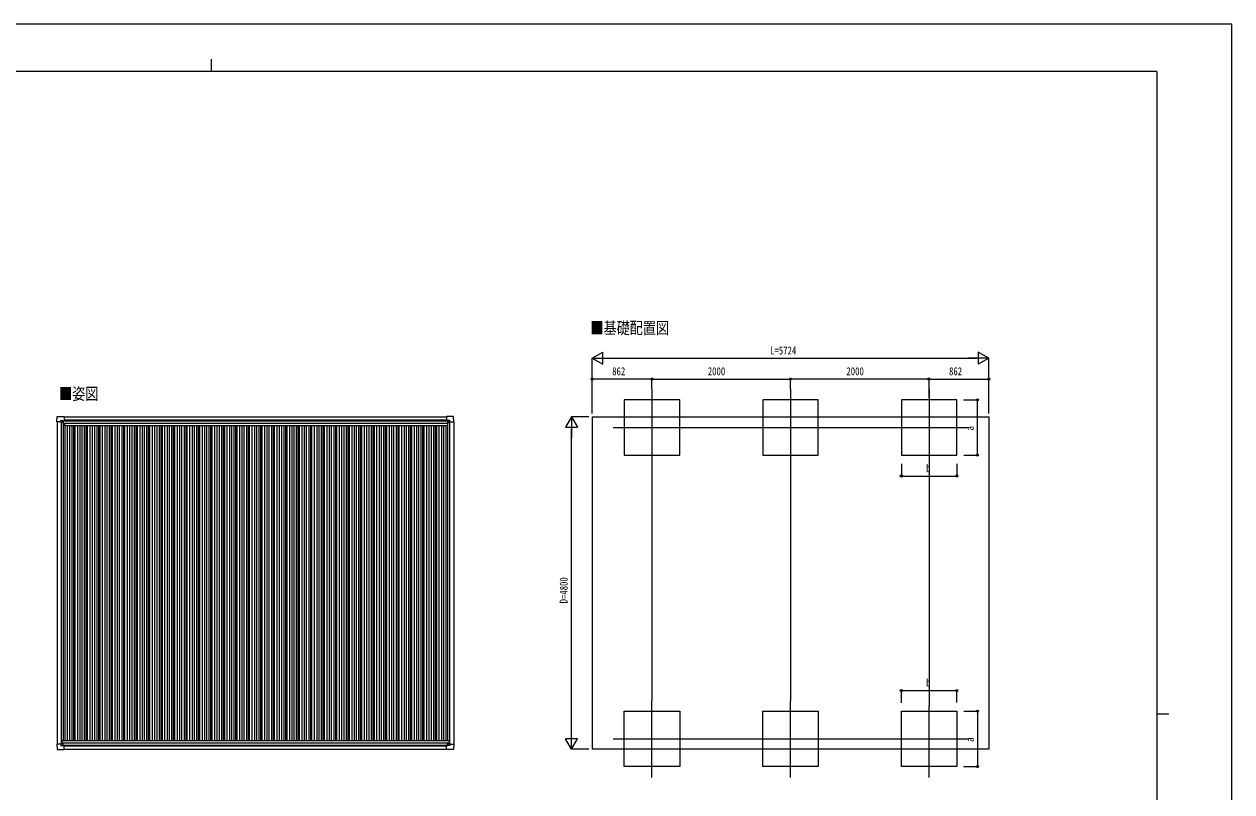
# Model space of a CAD drawing. Units: millimetres, scale not verified. Extents: x -14718 to 14718, y -10395 to 10395.
# Drawn here: x -2716 to 14718, y -689 to 10395 of the extents above; entities that cross this region are included whole.
import ezdxf
from ezdxf.enums import TextEntityAlignment as Align

# ---------------------------------------------------------------- set-up
doc = ezdxf.new("R2010")
doc.units = ezdxf.units.MM
doc.header["$LTSCALE"] = 50
for name, color, linetype in [('0-2_USER1', 3, 'Continuous'), ('0-4_YKK_12', 2, 'Continuous'), ('0-5_YKK_13', 4, 'Continuous'), ('0-6_YKK_A1', 4, 'Continuous'), ('0-7_YKK_D', 6, 'Continuous'), ('0-8_YKK_ZWAK', 7, 'Continuous')]:
    doc.layers.add(name, color=color, linetype=linetype)
doc.styles.add('ＭＳ ゴシック', font='')
doc.styles.get('ＭＳ ゴシック').set_extended_font_data('MS Gothic')

msp = doc.modelspace()

# ---------------------------------------------------------------- linework, layer by layer
at = {"layer": '0-4_YKK_12'}
for p, q in [((6346.67, 5127.47), (6346.67, 4020.81)), ((8346.67, 5127.47), (8346.67, 4020.81)), ((10346.67, 5127.47), (10346.67, 4095.81)), ((5788, 4571.21), (10920.91, 4571.21)), ((6346.67, -480.97), (6346.67, 625.68)), ((8346.67, -480.97), (8346.67, 625.68)), ((10346.67, -480.97), (10346.67, 550.68)), ((5788, 75.29), (10920.91, 75.29))]:
    msp.add_line(p, q, dxfattribs=at)
at = {"layer": '0-5_YKK_13'}
for p, q in [((-2136.38, 4729.04), (-2135.53, 4728.19)), ((-2135.53, 4728.19), (-2135.53, 4670.59)), ((3381.52, 4729.04), (3380.67, 4728.19)), ((3380.67, 4728.19), (3380.67, 4670.59)), ((-2242.53, 4655.69), (-2243.35, 4656.52)), ((-2184.15, 4655.69), (-2242.53, 4655.69)), ((-2184.15, 4655.69), (-2184.15, 4672.13)), ((-2184.15, 4655.69), (-2184.15, 4642.69)), ((-2183.15, 4673.13), (-2153.24, 4673.13)), ((-2158.55, 4650.15), (-2158.55, 4649.19)), ((-2152.53, 4672.83), (-2151.53, 4671.83)), ((-2151.53, 4671.83), (-2151.53, 4642.19)), ((-2151.53, 4670.04), (-2136.74, 4670.04)), ((-2136.71, 4670.04), (-2135.99, 4670.08)), ((-2135.53, 4670.59), (-2135.53, 4670.57)), ((3380.67, 4670.59), (3380.67, 4670.57)), ((3381.85, 4670.04), (3381.13, 4670.08)), ((3396.67, 4670.04), (3381.88, 4670.04)), ((3397.67, 4672.83), (3396.67, 4671.83)), ((3396.67, 4671.83), (3396.67, 4642.19)), ((3428.29, 4673.13), (3398.38, 4673.13)), ((3403.69, 4650.15), (3403.69, 4649.19)), ((3429.29, 4655.69), (3429.29, 4672.13)), ((3429.29, 4655.69), (3429.29, 4642.69)), ((3429.29, 4655.69), (3487.67, 4655.69)), ((3487.67, 4655.69), (3488.49, 4656.52)), ((-2184.15, -1.7), (-2184.15, 11.3)), ((-2158.55, 3.84), (-2158.55, 4.8)), ((-2151.53, -17.84), (-2151.53, 11.8)), ((3396.68, -17.95), (3396.68, 11.69)), ((3403.7, 3.73), (3403.7, 4.69)), ((3429.31, -1.81), (3429.31, 11.19)), ((-2242.53, -1.7), (-2243.35, -2.53)), ((-2184.15, -1.7), (-2242.53, -1.7)), ((-2184.15, -1.7), (-2184.15, -18.14)), ((-2183.15, -19.14), (-2153.24, -19.14)), ((-2152.53, -18.84), (-2151.53, -17.84)), ((-2151.53, -16.05), (-2136.74, -16.05)), ((-2136.71, -16.05), (-2135.99, -16.09)), ((-2136.38, -75.05), (-2135.53, -74.2)), ((-2135.53, -16.6), (-2135.53, -16.58)), ((-2135.53, -74.2), (-2135.53, -16.6)), ((3380.68, -16.71), (3380.68, -16.69)), ((3380.68, -74.31), (3380.68, -16.71)), ((3381.54, -75.16), (3380.68, -74.31)), ((3381.86, -16.16), (3381.14, -16.2)), ((3396.68, -16.16), (3381.89, -16.16)), ((3397.68, -18.96), (3396.68, -17.95)), ((3428.31, -19.25), (3398.39, -19.25)), ((3429.31, -1.81), (3487.68, -1.81)), ((3429.31, -1.81), (3429.31, -18.25)), ((3487.68, -1.81), (3488.51, -2.64))]:
    msp.add_line(p, q, dxfattribs=at)
for points in [[(-2243.35, 4656.52), (-2243.47, 4656.63), (-2239.06, 4728.72)], [(-2238.56, 4729.19), (-2136.53, 4729.19), (-2136.38, 4729.04)], [(3483.7, 4729.19), (3381.67, 4729.19), (3381.52, 4729.04)], [(3488.49, 4656.52), (3488.61, 4656.63), (3484.2, 4728.72)], [(-2152.03, 4641.69), (-2181.59, 4641.69), (-2183.15, 4641.69), (-2184.15, 4642.69)], [(-2160.47, 4651.11), (-2161.43, 4651.11), (-2161.43, 4652.07), (-2160.47, 4652.07)], [(-2159.51, 4653.03), (-2159.51, 4653.99), (-2158.55, 4653.99), (-2158.55, 4653.03)], [(-2158.55, 4649.19), (-2159.51, 4649.19), (-2159.51, 4650.15)], [(-2157.59, 4652.07), (-2156.63, 4652.07), (-2156.63, 4651.11), (-2157.59, 4651.11)], [(3397.17, 4641.69), (3426.73, 4641.69), (3428.29, 4641.69), (3429.29, 4642.69)], [(3402.73, 4652.07), (3401.77, 4652.07), (3401.77, 4651.11), (3402.73, 4651.11)], [(3404.65, 4653.03), (3404.65, 4653.99), (3403.69, 4653.99), (3403.69, 4653.03)], [(3403.69, 4649.19), (3404.65, 4649.19), (3404.65, 4650.15)], [(3405.61, 4651.11), (3406.57, 4651.11), (3406.57, 4652.07), (3405.61, 4652.07)], [(-2152.03, 12.3), (-2181.59, 12.3), (-2183.15, 12.3), (-2184.15, 11.3)], [(-2160.47, 2.88), (-2161.43, 2.88), (-2161.43, 1.92), (-2160.47, 1.92)], [(-2158.55, 4.8), (-2159.51, 4.8), (-2159.51, 3.84)], [(-2159.51, 0.96), (-2159.51, 0), (-2158.55, 0), (-2158.55, 0.96)], [(-2157.59, 1.92), (-2156.63, 1.92), (-2156.63, 2.88), (-2157.59, 2.88)], [(3397.18, 12.19), (3426.74, 12.19), (3428.3, 12.19), (3429.31, 11.19)], [(3402.74, 1.81), (3401.78, 1.81), (3401.78, 2.77), (3402.74, 2.77)], [(3403.7, 4.69), (3404.66, 4.69), (3404.66, 3.73)], [(3404.66, 0.85), (3404.66, -0.11), (3403.7, -0.11), (3403.7, 0.85)], [(3405.62, 2.77), (3406.58, 2.77), (3406.58, 1.81), (3405.62, 1.81)], [(-2243.35, -2.53), (-2243.47, -2.64), (-2239.06, -74.73)], [(-2238.56, -75.2), (-2136.53, -75.2), (-2136.38, -75.05)], [(3483.71, -75.31), (3381.68, -75.31), (3381.54, -75.16)], [(3488.51, -2.64), (3488.62, -2.75), (3484.21, -74.84)]]:
    msp.add_lwpolyline(points, dxfattribs=at)
for centre in [(-2159.03, 4651.59), (3404.17, 4651.59), (-2159.03, 2.4), (3404.18, 2.29)]:
    msp.add_circle(centre, 5.3, dxfattribs=at)
for centre, radius, start, end in [((-2238.56, 4728.69), 0.5, 90, 176.5), ((3483.7, 4728.69), 0.5, 3.5, 90), ((-2160.47, 4653.03), 0.96, 270, 0), ((-2160.47, 4650.15), 0.96, 0, 90), ((-2157.59, 4653.03), 0.96, 180, 270), ((-2157.59, 4650.15), 0.96, 90, 180), ((-2152.03, 4642.19), 0.5, 270, 315), ((-2152.03, 4642.19), 0.5, 315, 0), ((-2136.74, 4670.54), 0.5, 270, 273.5), ((3381.88, 4670.54), 0.5, 266.5, 270), ((3397.17, 4642.19), 0.5, 180, 225), ((3397.17, 4642.19), 0.5, 225, 270), ((3402.73, 4653.03), 0.96, 270, 0), ((3402.73, 4650.15), 0.96, 0, 90), ((3405.61, 4653.03), 0.96, 180, 270), ((3405.61, 4650.15), 0.96, 90, 180), ((-2160.47, 3.84), 0.96, 270, 0), ((-2160.47, 0.96), 0.96, 0, 90), ((-2157.59, 3.84), 0.96, 180, 270), ((-2157.59, 0.96), 0.96, 90, 180), ((-2152.03, 11.8), 0.5, 45, 90), ((-2152.03, 11.8), 0.5, 0, 45), ((3397.18, 11.69), 0.5, 135, 180), ((3397.18, 11.69), 0.5, 90, 135), ((3402.74, 3.73), 0.96, 270, 0), ((3402.74, 0.85), 0.96, 0, 90), ((3405.62, 3.73), 0.96, 180, 270), ((3405.62, 0.85), 0.96, 90, 180), ((-2238.56, -74.7), 0.5, 183.5, 270), ((-2136.74, -16.55), 0.5, 86.5, 90), ((3381.89, -16.66), 0.5, 90, 93.5), ((3483.71, -74.81), 0.5, 270, 356.5)]:
    msp.add_arc(centre, radius, start, end, dxfattribs=at)
for centre, major_axis, ratio, start_param, end_param in [((-2183.15, 4672.13), (-0.71, 0.71), 0.99628, 5.49965061, 7.06672), ((-2153.24, 4672.13), (0, 1), 0.998135, 5.49778714, 6.28318531), ((-2136.03, 4670.58), (0.368, -0.347), 0.974973, 5.45460589, 7.02540222), ((3381.17, 4670.58), (-0.368, -0.347), 0.974973, 5.5409684, 7.11176473), ((3398.38, 4672.13), (0, 1), 0.998135, 6.28318531, 7.06858347), ((3428.29, 4672.13), (0.71, 0.71), 0.99628, 5.49965061, 7.06672), ((-2183.15, -18.14), (-0.71, -0.71), 0.99628, 5.49965061, 7.06672), ((-2153.24, -18.14), (0, -1), 0.998135, 6.28318531, 7.06858347), ((-2136.03, -16.59), (0.368, 0.347), 0.974973, 5.5409684, 7.11176473), ((3381.18, -16.7), (-0.368, 0.347), 0.974973, 5.45460589, 7.02540222), ((3398.39, -18.25), (0, -1), 0.998135, 5.49778714, 6.28318531), ((3428.3, -18.25), (0.71, -0.71), 0.99628, 5.49965061, 7.06672)]:
    msp.add_ellipse(centre, major_axis=major_axis, ratio=ratio, start_param=start_param, end_param=end_param, dxfattribs=at)
at = {"layer": '0-6_YKK_A1'}
for p, q in [((-2135.53, 4726.06), (3380.67, 4726.06)), ((5484.67, 4726.06), (11208.67, 4726.06)), ((5484.67, 4726.06), (5484.67, -73.94)), ((11208.67, 4726.06), (11208.67, -73.94)), ((-2239.53, 4655.69), (-2239.53, -1.7)), ((-2179.53, 4641.69), (-2179.53, 12.3)), ((-2152.53, 4641.69), (-2152.53, 53.97)), ((-2152.53, 4611.06), (-2133.53, 4611.06)), ((-2151.53, 4668.67), (3396.67, 4668.67)), ((-2151.53, 4666.88), (3396.67, 4666.88)), ((-2135.53, 4680), (3380.67, 4680)), ((-2133.53, 4633.34), (3395.47, 4633.34)), ((-2133.53, 4633.34), (-2133.53, 4598.49)), ((-2133.53, 4598.49), (3395.47, 4598.49)), ((-2127.43, 4598.49), (-2127.43, 53.97)), ((-2092.43, 4598.49), (-2092.43, 53.97)), ((-2062.43, 4598.49), (-2062.43, 53.97)), ((-2027.43, 4598.49), (-2027.43, 53.97)), ((-2003.27, 4598.49), (-2003.27, 53.97)), ((-1985.33, 4598.49), (-1985.33, 53.97)), ((-1947.43, 4598.49), (-1947.43, 53.97)), ((-1912.43, 4598.49), (-1912.43, 53.97)), ((-1882.43, 4598.49), (-1882.43, 53.97)), ((-1847.43, 4598.49), (-1847.43, 53.97)), ((-1823.27, 4598.49), (-1823.27, 53.97)), ((-1805.33, 4598.49), (-1805.33, 53.97)), ((-1767.43, 4598.49), (-1767.43, 53.97)), ((-1732.43, 4598.49), (-1732.43, 53.97)), ((-1702.43, 4598.49), (-1702.43, 53.97)), ((-1667.43, 4598.49), (-1667.43, 53.97)), ((-1643.27, 4598.49), (-1643.27, 53.97)), ((-1625.33, 4598.49), (-1625.33, 53.97)), ((-1587.43, 4598.49), (-1587.43, 53.97)), ((-1552.43, 4598.49), (-1552.43, 53.97)), ((-1522.43, 4598.49), (-1522.43, 53.97)), ((-1487.43, 4598.49), (-1487.43, 53.97)), ((-1463.27, 4598.49), (-1463.27, 53.97)), ((-1445.33, 4598.49), (-1445.33, 53.97)), ((-1407.43, 4598.49), (-1407.43, 53.97)), ((-1372.43, 4598.49), (-1372.43, 53.97)), ((-1342.43, 4598.49), (-1342.43, 53.97)), ((-1307.43, 4598.49), (-1307.43, 53.97)), ((-1283.27, 4598.49), (-1283.27, 53.97)), ((-1265.33, 4598.49), (-1265.33, 53.97)), ((-1227.43, 4598.49), (-1227.43, 53.97)), ((-1192.43, 4598.49), (-1192.43, 53.97)), ((-1162.43, 4598.49), (-1162.43, 53.97)), ((-1127.43, 4598.49), (-1127.43, 53.97)), ((-1103.27, 4598.49), (-1103.27, 53.97)), ((-1085.33, 4598.49), (-1085.33, 53.97)), ((-1047.43, 4598.49), (-1047.43, 53.97)), ((-1012.43, 4598.49), (-1012.43, 53.97)), ((-982.43, 4598.49), (-982.43, 53.97)), ((-947.43, 4598.49), (-947.43, 53.97)), ((-923.27, 4598.49), (-923.27, 53.97)), ((-905.33, 4598.49), (-905.33, 53.97)), ((-867.43, 4598.49), (-867.43, 53.97)), ((-832.43, 4598.49), (-832.43, 53.97)), ((-802.43, 4598.49), (-802.43, 53.97)), ((-767.43, 4598.49), (-767.43, 53.97)), ((-743.27, 4598.49), (-743.27, 53.97)), ((-725.33, 4598.49), (-725.33, 53.97)), ((-687.43, 4598.49), (-687.43, 53.97)), ((-652.43, 4598.49), (-652.43, 53.97)), ((-622.43, 4598.49), (-622.43, 53.97)), ((-587.43, 4598.49), (-587.43, 53.97)), ((-563.27, 4598.49), (-563.27, 53.97)), ((-545.33, 4598.49), (-545.33, 53.97)), ((-507.43, 4598.49), (-507.43, 53.97)), ((-472.43, 4598.49), (-472.43, 53.97)), ((-442.43, 4598.49), (-442.43, 53.97)), ((-407.43, 4598.49), (-407.43, 53.97)), ((-383.27, 4598.49), (-383.27, 53.97)), ((-365.33, 4598.49), (-365.33, 53.97)), ((-327.43, 4598.49), (-327.43, 53.97)), ((-292.43, 4598.49), (-292.43, 53.97)), ((-262.43, 4598.49), (-262.43, 53.97)), ((-227.43, 4598.49), (-227.43, 53.97)), ((-203.27, 4598.49), (-203.27, 53.97)), ((-185.33, 4598.49), (-185.33, 53.97)), ((-147.43, 4598.49), (-147.43, 53.97)), ((-112.43, 4598.49), (-112.43, 53.97)), ((-82.43, 4598.49), (-82.43, 53.97)), ((-47.43, 4598.49), (-47.43, 53.97)), ((-23.27, 4598.49), (-23.27, 53.97)), ((-5.33, 4598.49), (-5.33, 53.97)), ((32.57, 4598.49), (32.57, 53.97)), ((67.57, 4598.49), (67.57, 53.97)), ((97.57, 4598.49), (97.57, 53.97)), ((132.57, 4598.49), (132.57, 53.97)), ((156.73, 4598.49), (156.73, 53.97)), ((174.67, 4598.49), (174.67, 53.97)), ((212.57, 4598.49), (212.57, 53.97)), ((247.57, 4598.49), (247.57, 53.97)), ((277.57, 4598.49), (277.57, 53.97)), ((312.57, 4598.49), (312.57, 53.97)), ((336.73, 4598.49), (336.73, 53.97)), ((354.67, 4598.49), (354.67, 53.97)), ((392.57, 4598.49), (392.57, 53.97)), ((427.57, 4598.49), (427.57, 53.97)), ((457.57, 4598.49), (457.57, 53.97)), ((492.57, 4598.49), (492.57, 53.97)), ((516.73, 4598.49), (516.73, 53.97)), ((534.67, 4598.49), (534.67, 53.97)), ((572.57, 4598.49), (572.57, 53.97)), ((607.57, 4598.49), (607.57, 53.97)), ((637.57, 4598.49), (637.57, 53.97)), ((672.57, 4598.49), (672.57, 53.97)), ((696.73, 4598.49), (696.73, 53.97)), ((714.67, 4598.49), (714.67, 53.97)), ((752.57, 4598.49), (752.57, 53.97)), ((787.57, 4598.49), (787.57, 53.97)), ((817.57, 4598.49), (817.57, 53.97)), ((852.57, 4598.49), (852.57, 53.97)), ((876.73, 4598.49), (876.73, 53.97)), ((894.67, 4598.49), (894.67, 53.97)), ((932.57, 4598.49), (932.57, 53.97)), ((967.57, 4598.49), (967.57, 53.97)), ((997.57, 4598.49), (997.57, 53.97)), ((1032.57, 4598.49), (1032.57, 53.97)), ((1056.73, 4598.49), (1056.73, 53.97)), ((1074.67, 4598.49), (1074.67, 53.97)), ((1112.57, 4598.49), (1112.57, 53.97)), ((1147.57, 4598.49), (1147.57, 53.97)), ((1177.57, 4598.49), (1177.57, 53.97)), ((1212.57, 4598.49), (1212.57, 53.97)), ((1236.73, 4598.49), (1236.73, 53.97)), ((1254.67, 4598.49), (1254.67, 53.97)), ((1292.57, 4598.49), (1292.57, 53.97)), ((1327.57, 4598.49), (1327.57, 53.97)), ((1357.57, 4598.49), (1357.57, 53.97)), ((1392.57, 4598.49), (1392.57, 53.97)), ((1416.73, 4598.49), (1416.73, 53.97)), ((1434.67, 4598.49), (1434.67, 53.97)), ((1472.57, 4598.49), (1472.57, 53.97)), ((1507.57, 4598.49), (1507.57, 53.97)), ((1537.57, 4598.49), (1537.57, 53.97)), ((1572.57, 4598.49), (1572.57, 53.97)), ((1596.73, 4598.49), (1596.73, 53.97)), ((1614.67, 4598.49), (1614.67, 53.97)), ((1652.57, 4598.49), (1652.57, 53.97)), ((1687.57, 4598.49), (1687.57, 53.97)), ((1717.57, 4598.49), (1717.57, 53.97)), ((1752.57, 4598.49), (1752.57, 53.97)), ((1776.73, 4598.49), (1776.73, 53.97)), ((1794.67, 4598.49), (1794.67, 53.97)), ((1832.57, 4598.49), (1832.57, 53.97)), ((1867.57, 4598.49), (1867.57, 53.97)), ((1897.57, 4598.49), (1897.57, 53.97)), ((1932.57, 4598.49), (1932.57, 53.97)), ((1956.73, 4598.49), (1956.73, 53.97)), ((1974.67, 4598.49), (1974.67, 53.97)), ((2012.57, 4598.49), (2012.57, 53.97)), ((2047.57, 4598.49), (2047.57, 53.97)), ((2077.57, 4598.49), (2077.57, 53.97)), ((2112.57, 4598.49), (2112.57, 53.97)), ((2136.73, 4598.49), (2136.73, 53.97)), ((2154.67, 4598.49), (2154.67, 53.97)), ((2192.57, 4598.49), (2192.57, 53.97)), ((2227.57, 4598.49), (2227.57, 53.97)), ((2257.57, 4598.49), (2257.57, 53.97)), ((2292.57, 4598.49), (2292.57, 53.97)), ((2316.73, 4598.49), (2316.73, 53.97)), ((2334.67, 4598.49), (2334.67, 53.97)), ((2372.57, 4598.49), (2372.57, 53.97)), ((2407.57, 4598.49), (2407.57, 53.97)), ((2437.57, 4598.49), (2437.57, 53.97)), ((2472.57, 4598.49), (2472.57, 53.97)), ((2496.73, 4598.49), (2496.73, 53.97)), ((2514.67, 4598.49), (2514.67, 53.97)), ((2552.57, 4598.49), (2552.57, 53.97)), ((2587.57, 4598.49), (2587.57, 53.97)), ((2617.57, 4598.49), (2617.57, 53.97)), ((2652.57, 4598.49), (2652.57, 53.97)), ((2676.73, 4598.49), (2676.73, 53.97)), ((2694.67, 4598.49), (2694.67, 53.97)), ((2732.57, 4598.49), (2732.57, 53.97)), ((2767.57, 4598.49), (2767.57, 53.97)), ((2797.57, 4598.49), (2797.57, 53.97)), ((2832.57, 4598.49), (2832.57, 53.97)), ((2856.73, 4598.49), (2856.73, 53.97)), ((2874.67, 4598.49), (2874.67, 53.97)), ((2912.57, 4598.49), (2912.57, 53.97)), ((2947.57, 4598.49), (2947.57, 53.97)), ((2977.57, 4598.49), (2977.57, 53.97)), ((3012.57, 4598.49), (3012.57, 53.97)), ((3036.73, 4598.49), (3036.73, 53.97)), ((3054.67, 4598.49), (3054.67, 53.97)), ((3092.57, 4598.49), (3092.57, 53.97)), ((3127.57, 4598.49), (3127.57, 53.97)), ((3157.57, 4598.49), (3157.57, 53.97)), ((3192.57, 4598.49), (3192.57, 53.97)), ((3216.73, 4598.49), (3216.73, 53.97)), ((3234.67, 4598.49), (3234.67, 53.97)), ((3272.57, 4598.49), (3272.57, 53.97)), ((3307.57, 4598.49), (3307.57, 53.97)), ((3337.57, 4598.49), (3337.57, 53.97)), ((3372.57, 4598.49), (3372.57, 53.97)), ((3395.47, 4633.34), (3395.47, 4598.49)), ((3395.47, 4611.06), (3397.67, 4611.06)), ((3397.67, 4641.69), (3397.67, 53.97)), ((3424.67, 4641.69), (3424.67, 12.19)), ((3484.67, 4655.69), (3484.69, -1.81)), ((-2172.43, 53.97), (3417.57, 53.97)), ((-2172.43, 53.97), (-2172.43, 12.3)), ((-2172.43, 19.29), (3417.57, 19.29)), ((3417.57, 53.97), (3417.57, 12.19)), ((-2151.53, -12.85), (3396.68, -12.85)), ((-2135.53, -25.6), (3380.68, -25.6)), ((-2135.53, -73.94), (3380.68, -73.94)), ((11208.67, -73.94), (5484.67, -73.94))]:
    msp.add_line(p, q, dxfattribs=at)
for points in [[(5946.87, 4171.21), (6746.87, 4171.21), (6746.87, 4971.21), (5946.87, 4971.21)], [(7946.87, 4171.21), (8746.87, 4171.21), (8746.87, 4971.21), (7946.87, 4971.21)], [(9946.87, 4171.21), (10746.87, 4171.21), (10746.87, 4971.21), (9946.87, 4971.21)], [(5946.87, 475.29), (6746.87, 475.29), (6746.87, -324.71), (5946.87, -324.71)], [(7946.87, 475.29), (8746.87, 475.29), (8746.87, -324.71), (7946.87, -324.71)], [(9946.87, 475.29), (10746.87, 475.29), (10746.87, -324.71), (9946.87, -324.71)]]:
    msp.add_lwpolyline(points, close=True, dxfattribs=at)
at = {"layer": '0-7_YKK_D'}
for p, q in [((5484.67, 5571.21), (5636.22, 5658.71)), ((5636.22, 5483.71), (5636.22, 5658.71)), ((11208.67, 5571.21), (11057.11, 5658.71)), ((11057.11, 5658.71), (11057.11, 5483.71)), ((5484.67, 4776.06), (5484.67, 5572.21)), ((5484.67, 5571.21), (5636.22, 5483.71)), ((5484.67, 5571.21), (5787.78, 5571.21)), ((5659.67, 5571.21), (11033.67, 5571.21)), ((11208.67, 5571.21), (10905.56, 5571.21)), ((11208.67, 5571.21), (11057.11, 5483.71)), ((11208.67, 4776.06), (11208.67, 5572.21)), ((5484.67, 4777.06), (5484.67, 5272.21)), ((6346.67, 5271.21), (5484.67, 5271.21)), ((6346.67, 5130.44), (6346.67, 5272.21)), ((6346.67, 5130.44), (6346.67, 5272.21)), ((6346.67, 5271.21), (8346.67, 5271.21)), ((8346.67, 5128.47), (8346.67, 5272.21)), ((8346.67, 5128.47), (8346.67, 5272.21)), ((10346.67, 5271.21), (8346.67, 5271.21)), ((10346.67, 5005.78), (10346.67, 5272.21)), ((10346.67, 5130.44), (10346.67, 5272.21)), ((10346.67, 5271.21), (11208.67, 5271.21)), ((11208.67, 4776.06), (11208.67, 5272.21)), ((10842.6, 4971.21), (11047.87, 4971.21)), ((11046.87, 4171.21), (11046.87, 4971.21)), ((5184.67, 4726.06), (5097.17, 4574.5)), ((5434.67, 4726.06), (5183.67, 4726.06)), ((5184.67, 4726.06), (5272.17, 4574.5)), ((5184.67, 4726.06), (5184.67, 4422.95)), ((5097.17, 4574.5), (5272.17, 4574.5)), ((5184.67, 101.06), (5184.67, 4551.06)), ((6346.67, 4020.31), (6346.67, 626.18)), ((8346.67, 4020.31), (8346.67, 626.18)), ((9946.87, 4049.12), (9946.87, 3870.21)), ((10346.67, 4095.81), (10346.67, 550.68)), ((10746.87, 4047.19), (10746.87, 3870.21)), ((10847.69, 4171.21), (11047.87, 4171.21)), ((9946.87, 3871.21), (10746.87, 3871.21)), ((9946.87, 597.38), (9946.87, 776.29)), ((9946.87, 775.29), (10746.87, 775.29)), ((10746.87, 599.31), (10746.87, 776.29)), ((10847.69, 475.29), (11047.87, 475.29)), ((11046.87, 475.29), (11046.87, -324.71)), ((5184.67, -73.94), (5184.67, 229.17)), ((5184.67, -73.94), (5097.17, 77.61)), ((5272.17, 77.61), (5097.17, 77.61)), ((5184.67, -73.94), (5272.17, 77.61)), ((5434.67, -73.94), (5183.67, -73.94)), ((10842.6, -324.71), (11047.87, -324.71))]:
    msp.add_line(p, q, dxfattribs=at)
for centre in [(5484.67, 5271.21), (6346.67, 5271.21), (6346.67, 5271.21), (8346.67, 5271.21), (8346.67, 5271.21), (10346.67, 5271.21), (10346.67, 5271.21), (11208.67, 5271.21), (11046.87, 4971.21), (11046.87, 4171.21), (9946.87, 3871.21), (10746.87, 3871.21), (9946.87, 775.29), (10746.87, 775.29), (11046.87, 475.29), (11046.87, -324.71)]:
    msp.add_circle(centre, 14.88, dxfattribs=at)
at = {"layer": '0-8_YKK_ZWAK'}
for p, q in [((-17.43, 9887.5), (-17.43, 9712.5)), ((13632.57, 9712.5), (-13667.43, 9712.5)), ((13632.57, 9712.5), (13632.57, -8837.5)), ((13632.57, 437.5), (13807.57, 437.5))]:
    msp.add_line(p, q, dxfattribs=at)
msp.add_lwpolyline([(-14717.5, -10395), (14717.5, -10395), (14717.5, 10395), (-14717.5, 10395)], close=True, dxfattribs=at)

# ---------------------------------------------------------------- texts
at = {"layer": '0-2_USER1', "style": 'ＭＳ ゴシック', "width": 0.8}
for s, p in [('■基礎配置図', (5459.29, 5870.7)), ('■姿図', (-2211.72, 4919.7))]:
    msp.add_text(s, height=173.2, dxfattribs=at).set_placement(p, align=Align.BOTTOM_LEFT)
at = {"layer": '0-7_YKK_D', "style": 'ＭＳ ゴシック', "width": 0.8}
for s, p in [('L=5724', (8052.67, 5591.21)), ('862', (5772.87, 5291.21)), ('2000', (7153.47, 5291.21)), ('2000', (9153.47, 5291.21)), ('862', (10634.87, 5291.21)), ('b', (10304.87, 3891.21)), ('b', (10304.87, 795.29))]:
    msp.add_text(s, height=115.5, dxfattribs=at).set_placement(p, align=Align.BOTTOM_LEFT)
for s, p in [('a', (11026.87, 4529.21)), ('D=4800', (5164.67, 2032.06)), ('a', (11026.87, 33.29))]:
    msp.add_text(s, height=115.5, rotation=90, dxfattribs=at).set_placement(p, align=Align.BOTTOM_LEFT)

doc.saveas('drawing.dxf')
